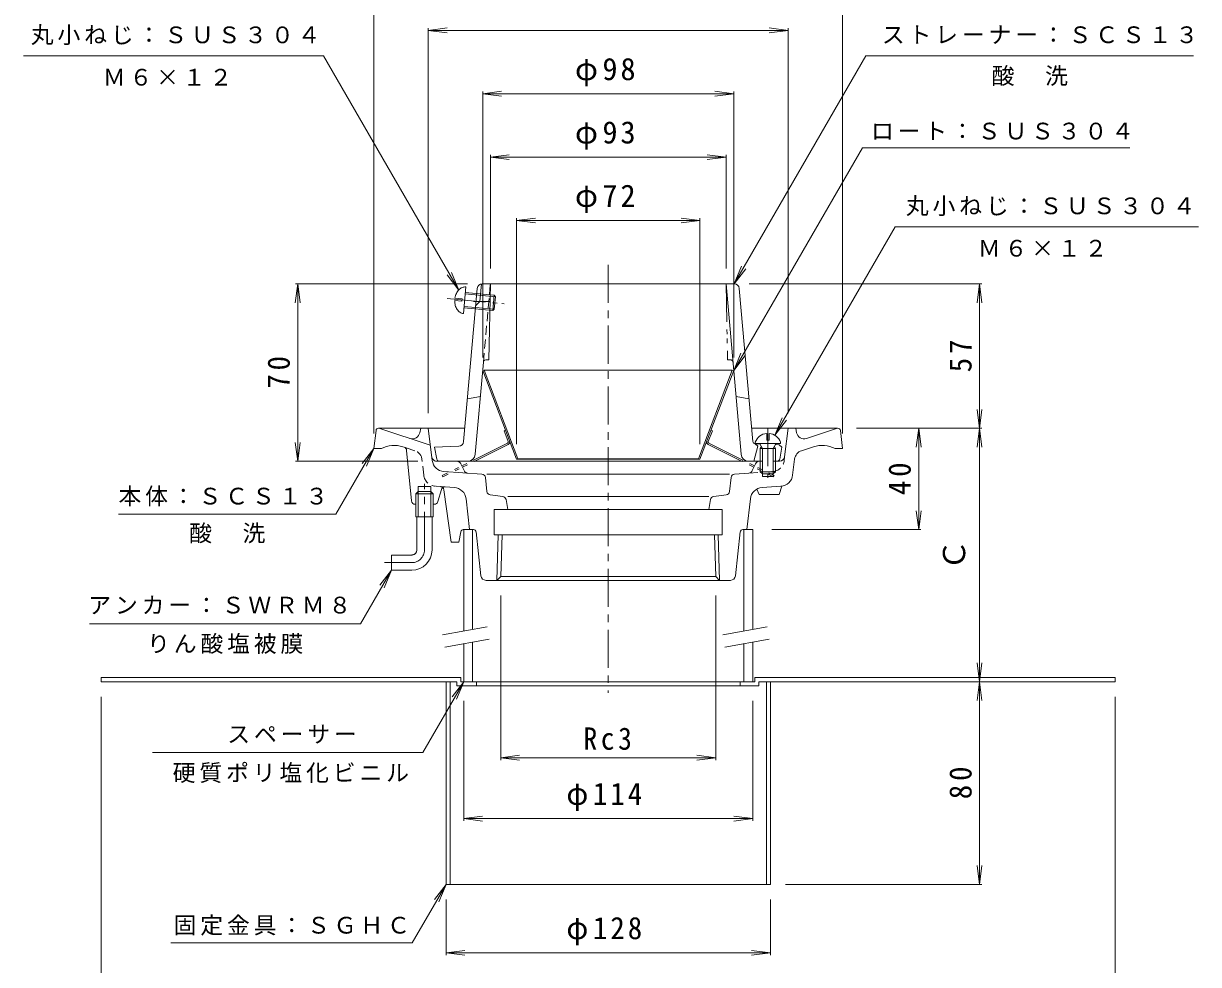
# Model space of a CAD drawing. Units: millimetres, scale not verified. Extents: x -269 to 233, y -508 to 379.
# Drawn here: x -269.2 to 194.4, y -208.7 to 162.6 of the extents above; entities that cross this region are included whole.
import ezdxf
from ezdxf.enums import TextEntityAlignment as Align

# ---------------------------------------------------------------- set-up
doc = ezdxf.new("R2010")
doc.units = ezdxf.units.MM
doc.header["$LTSCALE"] = 3
for name, pattern in [('CHAIN1', [8, 5, -1, 1, -1]), ('DASHED1', [1.8, 1.2, -0.6]), ('DOUBLE_CHAIN1', [8.8, 5, -1, 0.6, -0.6, 0.6, -1]), ('DOUBLE_CHAIN2', [12.8, 9, -1, 0.6, -0.6, 0.6, -1])]:
    doc.linetypes.add(name, pattern=pattern)
for name, color, linetype, lineweight in [('0-0_通り芯', 3, 'Continuous', 9), ('0-2_仕上', 6, 'Continuous', 9), ('0-3_建具', 4, 'Continuous', 9), ('0-4_その他', 7, 'Continuous', 9), ('0-5_寸法', 7, 'Continuous', 9), ('0-6_ハッチ', 2, 'DOUBLE_CHAIN1', 9), ('0-A', 2, 'Continuous', 9)]:
    doc.layers.add(name, color=color, linetype=linetype, lineweight=lineweight)
doc.styles.add('ＭＳ ゴシック', font='')
doc.styles.get('ＭＳ ゴシック').set_extended_font_data('MS Gothic')

msp = doc.modelspace()

# ---------------------------------------------------------------- linework, layer by layer
at = {"layer": '0-0_通り芯', "linetype": 'CHAIN1'}
msp.add_line((-38.5, 67.4), (-38.5, -101.532), dxfattribs=at)
at = {"layer": '0-0_通り芯'}
for p, q in [((-130.109, 2.018), (-131, -5.106)), ((-129.117, 2.894), (-129, 2.894)), ((-108.69, -3.706), (-129, 2.894)), ((-129, 2.894), (-95.124, 2.894)), ((-112.842, 1.17), (-112.5, 2.894)), ((-107.941, -9.802), (-109.5, 2.894)), ((18.123, 2.894), (52, 2.894)), ((31.12, -8.35), (32.5, 2.894)), ((35.842, 1.17), (35.5, 2.894)), ((39.712, -1.099), (51.964, 2.882)), ((53.11, 2.018), (54, -5.106)), ((-119.064, -4.54), (-119.51, -4.396)), ((42.51, -4.396), (37.773, -5.935)), ((-128, -5.106), (-131, -5.106)), ((-118.034, -5.824), (-116.13, -25.749)), ((34.261, -15.585), (35.039, -9.251)), ((51, -5.106), (54, -5.106)), ((19.672, -11.159), (18.305, -13.773)), ((21.11, -10.106), (22.37, -10.106)), ((26.63, -10.106), (29.134, -10.106)), ((-88.352, -15.228), (-103.327, -14.181)), ((-86.352, -22.082), (-86.966, -16.559)), ((-86.352, -15.228), (9.353, -15.228)), ((9.353, -22.082), (9.966, -16.559)), ((11.352, -15.228), (16.979, -14.834)), ((26.63, -15.106), (26.63, -16.106)), ((-113.55, -22.106), (-114.45, -23.006)), ((-114.45, -23.006), (-107.55, -23.006)), ((-114.45, -27.106), (-114.45, -23.006)), ((-113.55, -20.106), (-108.45, -20.106)), ((-113.55, -27.106), (-113.55, -20.106)), ((-108.45, -22.106), (-113.55, -22.106)), ((-108.45, -27.106), (-108.45, -20.106)), ((-108.45, -22.106), (-107.55, -23.006)), ((-107.55, -23.006), (-107.55, -27.106)), ((-104.344, -21.297), (-105.68, -26.037)), ((-100.5, -42.106), (-103.335, -21.391)), ((-102.803, -20.232), (-99.21, -20.483)), ((20.167, -21.08), (21, -23.288)), ((22.21, -20.483), (29.647, -19.963)), ((-114.45, -27.106), (-114.694, -27.106)), ((-107.117, -27.106), (-107.55, -27.106)), ((-94.59, -24.919), (-93.236, -37.106)), ((-80.132, -23.985), (-85.021, -23.407)), ((-78.813, -25.23), (-78.167, -29.106)), ((1.167, -23.985), (-78.167, -23.985)), ((1.813, -25.23), (1.167, -29.106)), ((8.021, -23.407), (3.133, -23.985)), ((17.59, -24.919), (16.236, -37.106)), ((-83.5, -29.106), (6.5, -29.106)), ((6.5, -29.106), (6.5, -39.106)), ((-96.661, -37.91), (-97.5, -42.106)), ((-95.68, -37.106), (-91.616, -37.106)), ((-90.622, -37.996), (-88.698, -55.327)), ((-82.443, -57.106), (-81.88, -39.106)), ((-80.917, -55.627), (-80.4, -39.106)), ((3.917, -55.627), (3.4, -39.106)), ((5.443, -57.106), (4.88, -39.106)), ((13.622, -37.996), (11.698, -55.327)), ((14.616, -37.106), (16.236, -37.106)), ((-100.5, -42.106), (-97.5, -42.106)), ((-82.443, -57.106), (-80.917, -55.627)), ((-80.917, -55.627), (3.917, -55.627)), ((5.443, -57.106), (3.917, -55.627)), ((9.71, -57.106), (-86.633, -57.106))]:
    msp.add_line(p, q, dxfattribs=at)
at = {"layer": '0-0_通り芯', "linetype": 'DASHED1'}
for p, q in [((-114.773, -5.935), (-119.51, -4.396)), ((-111.261, -15.585), (-112.039, -9.251)), ((30.941, -9.802), (31.119, -8.35)), ((16.978, -14.822), (26.326, -14.169)), ((-102.803, -20.232), (-106.647, -19.963))]:
    msp.add_line(p, q, dxfattribs=at)
at = {"layer": '0-0_通り芯', "linetype": 'DOUBLE_CHAIN2'}
for p, q in [((-98.11, -10.106), (-106.134, -10.106)), ((-96.676, -11.168), (-95.196, -14.049))]:
    msp.add_line(p, q, dxfattribs=at)
at = {"layer": '0-0_通り芯', "color": 4}
for p, q in [((-113.55, -22.106), (-114.45, -23.006)), ((-114.45, -23.006), (-107.55, -23.006)), ((-114.45, -32.106), (-114.45, -23.006)), ((-108.45, -22.106), (-113.55, -22.106)), ((-113.55, -32.106), (-113.55, -22.106)), ((-108.45, -22.106), (-107.55, -23.006)), ((-108.45, -22.106), (-108.45, -32.106)), ((-107.55, -23.006), (-107.55, -32.106)), ((-114.45, -32.106), (-107.55, -32.106)), ((-114, -45.106), (-114, -32.106)), ((-108, -45.106), (-108, -32.106)), ((-116, -47.106), (-124, -47.106)), ((-124, -53.106), (-124, -47.106)), ((-116, -53.106), (-124, -53.106))]:
    msp.add_line(p, q, dxfattribs=at)
at = {"layer": '0-0_通り芯', "color": 4, "linetype": 'CHAIN1'}
for p, q in [((-111, -45.106), (-111, -19.074)), ((-126.78, -50.106), (-116, -50.106))]:
    msp.add_line(p, q, dxfattribs=at)
at = {"layer": '0-0_通り芯'}
for points in [[(22.37, -15.106), (22.37, -16.106), (26.63, -16.106)], [(21, -23.288), (29, -23.288), (30, -19.926)], [(-83.5, -29.106), (-83.5, -39.106), (6.5, -39.106)]]:
    msp.add_lwpolyline(points, dxfattribs=at)
for centre, radius, start, end in [((-129.117, 1.894), 1, 90, 172.87463), ((-115.785, 1.754), 3, 251.99986, 348.76921), ((38.785, 1.754), 3, 191.23079, 288.00014), ((52.117, 1.894), 1, 7.12537, 98.84326), ((-122.909, -14.857), 11, 72.00005, 117.56857), ((-119.528, -5.967), 1.5, 5.46072, 71.99918), ((45.909, -14.857), 11, 62.43143, 107.99995), ((29.134, -8.106), 2, 270, 352.99992), ((39.009, -9.739), 4, 107.99991, 173.00011), ((-102.978, -9.193), 5, 186.99902, 266.00024), ((16.873, -13.326), 1.5, 274.00117, 342.67337), ((21.11, -11.606), 1.5, 90, 163.00925), ((-88.457, -16.724), 1.5, 6.33693, 86.00133), ((11.457, -16.724), 1.5, 93.99867, 173.66306), ((29.298, -14.975), 5, 273.99976, 352.99933), ((-102.907, -21.728), 1.5, 86.00067, 163.32822), ((-104.821, -21.595), 1.5, 7.79185, 46.27126), ((-99.559, -25.471), 5, 6.3363, 85.9996), ((-84.862, -21.916), 1.5, 186.33687, 263.88426), ((7.862, -21.916), 1.5, 276.11574, 353.66313), ((22.559, -25.471), 5, 94.00038, 173.66368), ((-114.636, -25.606), 1.5, 185.46068, 270), ((-107.117, -25.606), 1.5, 270, 343.32822), ((-80.292, -25.476), 1.5, 9.46144, 83.88426), ((3.292, -25.476), 1.5, 96.11574, 170.53856), ((-95.68, -38.106), 1, 90, 168.69006), ((-91.616, -38.106), 1, 6.33488, 90), ((14.616, -38.106), 1, 90, 173.66321), ((-86.71, -55.106), 2, 186.33636, 270), ((9.71, -55.106), 2, 270, 353.66364)]:
    msp.add_arc(centre, radius, start, end, dxfattribs=at)
at = {"layer": '0-0_通り芯', "linetype": 'DASHED1'}
for centre, radius, start, end in [((-116.009, -9.739), 4, 6.99989, 72.00009), ((25.978, -9.193), 5, 273.99976, 353.00098), ((-106.298, -14.975), 5, 187.00067, 266.00024), ((-104.821, -21.595), 1.5, 46.27126, 85.99873)]:
    msp.add_arc(centre, radius, start, end, dxfattribs=at)
at = {"layer": '0-0_通り芯', "linetype": 'DOUBLE_CHAIN2'}
for centre, radius, start, end in [((-106.134, -8.106), 2, 187.00008, 270), ((-98.11, -11.606), 1.5, 16.99075, 90), ((-93.867, -13.345), 1.5, 207.90082, 265.99974)]:
    msp.add_arc(centre, radius, start, end, dxfattribs=at)
at = {"layer": '0-0_通り芯', "color": 4}
for radius in [2, 8]:
    msp.add_arc((-116, -45.106), radius, 270, 0, dxfattribs=at)
at = {"layer": '0-0_通り芯', "color": 4, "linetype": 'CHAIN1'}
for radius in [2, 5]:
    msp.add_arc((-116, -45.106), radius, 270, 0, dxfattribs=at)
at = {"layer": '0-2_仕上', "color": 4, "linetype": 'DOUBLE_CHAIN1'}
for p, q in [((-95.64, 48.205), (-94.689, 58.661)), ((-94.938, 55.923), (-82.988, 54.837)), ((-94.893, 56.421), (-83.44, 55.38)), ((-102.035, 54.057), (-79.573, 52.016)), ((-99.076, 53.286), (-96.206, 53.025)), ((-98.985, 54.282), (-96.115, 54.021)), ((-96.206, 53.025), (-96.115, 54.021)), ((-83.983, 49.404), (-83.44, 55.38)), ((-83.44, 55.38), (-82.988, 54.837)), ((-83.44, 49.857), (-82.988, 54.837)), ((-95.436, 50.445), (-83.983, 49.404)), ((-95.391, 50.943), (-83.44, 49.857)), ((-83.983, 49.404), (-83.44, 49.857))]:
    msp.add_line(p, q, dxfattribs=at)
at = {"layer": '0-2_仕上'}
for p, q in [((-95.551, -2.363), (-90.182, 58.071)), ((-88.516, 59.867), (-89.136, 52.894)), ((-88.189, 59.894), (11.19, 59.894)), ((-85, 59.894), (-85.572, 29.894)), ((11.192, 59.894), (-38.5, 59.894)), ((8, 59.894), (13.976, -7.372)), ((13.182, 58.071), (18.543, -2.275)), ((-89.136, 52.894), (-90.775, 51.394)), ((-90.976, -7.372), (-87.746, 28.982)), ((-86.75, 29.894), (-85.572, 29.894)), ((-88.953, 15.394), (-94.047, 14.56)), ((11.954, 15.394), (17.047, 14.56)), ((-97.454, -4.184), (-107, -4.606)), ((-106.149, -9.285), (-107, -4.606)), ((20.5, -4.186), (19, -10.106)), ((21.337, -3.267), (19.495, -3.185)), ((19.5, -3.186), (20.5, -4.186)), ((29, -3.606), (27.51, -3.54)), ((-105.153, -10.106), (21.5, -10.106)), ((28.153, -10.106), (28, -10.106))]:
    msp.add_line(p, q, dxfattribs=at)
at = {"layer": '0-2_仕上', "linetype": 'DASHED1'}
msp.add_line((-87.746, 28.982), (-85, 59.894), dxfattribs=at)
at = {"layer": '0-2_仕上', "linetype": 'DOUBLE_CHAIN1'}
for p in [(8, 59.894), (9.75, 29.894)]:
    msp.add_line(p, (8.572, 29.894), dxfattribs=at)
at = {"layer": '0-2_仕上', "linetype": 'CHAIN1'}
msp.add_line((-84.977, 52.894), (-91.603, 52.894), dxfattribs=at)
at = {"layer": '0-2_仕上', "color": 4}
for p, q in [((24.021, 0.872), (24.021, -1.843)), ((24.979, 0.872), (24.979, -1.843)), ((19.5, -2.606), (19.5, -3.106)), ((19.5, -3.106), (29.5, -3.106)), ((22.37, -5.106), (21.318, -3.234)), ((21.5, -5.106), (21.941, -4.343)), ((24.979, -1.843), (24.021, -1.843)), ((26.63, -5.106), (27.682, -3.234)), ((27.5, -5.106), (27.059, -4.343)), ((29.5, -2.606), (29.5, -3.106)), ((21.5, -5.106), (21.5, -14.236)), ((22.37, -5.106), (22.37, -15.106)), ((26.63, -5.106), (26.63, -15.106)), ((21.5, -14.236), (27.5, -14.236)), ((22.37, -15.106), (21.5, -14.236)), ((22.37, -15.106), (26.63, -15.106)), ((26.63, -15.106), (27.5, -14.236))]:
    msp.add_line(p, q, dxfattribs=at)
at = {"layer": '0-2_仕上', "color": 4, "linetype": 'CHAIN1'}
msp.add_line((24.5, 2.939), (24.5, -16.671), dxfattribs=at)
at = {"layer": '0-2_仕上'}
msp.add_lwpolyline([(29.149, -9.285), (30, -4.606), (29, -3.606)], dxfattribs=at)
at = {"layer": '0-2_仕上', "color": 4}
msp.add_lwpolyline([(21.5, -5.106), (27.5, -5.106), (27.5, -14.236)], dxfattribs=at)
at = {"layer": '0-2_仕上'}
for centre, radius, start, end in [((-88.189, 57.894), 2, 90, 174.92252), ((11.19, 57.894), 2, 5.07744, 89.92964), ((-86.75, 28.894), 1, 90, 174.92256), ((-97.543, -2.186), 2, 272.53473, 354.92252), ((19.539, -2.186), 1, 185.07648, 267.46574), ((-93.964, -7.106), 3, 270, 354.92264), ((16.964, -7.106), 3, 185.07736, 270), ((-105.165, -9.106), 1, 190.3056, 270), ((28.165, -9.106), 1, 270, 349.6944)]:
    msp.add_arc(centre, radius, start, end, dxfattribs=at)
at = {"layer": '0-2_仕上', "linetype": 'DOUBLE_CHAIN1'}
msp.add_arc((9.75, 28.894), 1, 5.07744, 90, dxfattribs=at)
at = {"layer": '0-2_仕上', "color": 4}
for centre, radius, start, end in [((24.5, -4.428), 5.321, 95.16376, 159.98405), ((24.5, -4.428), 5.321, 20.01595, 84.83395), ((21.1, -3.356), 0.25, 29.32918, 90), ((27.9, -3.356), 0.25, 90, 150.67082)]:
    msp.add_arc(centre, radius, start, end, dxfattribs=at)
at = {"layer": '0-2_仕上', "color": 4, "linetype": 'DOUBLE_CHAIN1'}
for start_param, end_param in [(6.2831853, 7.7585936), (1.6661844, 3.1415927)]:
    msp.add_ellipse((-95.165, 53.433), major_axis=(0.475, 5.228), ratio=0.7428, start_param=start_param, end_param=end_param, dxfattribs=at)
at = {"layer": '0-3_建具'}
for p, q in [((-95.5, -77.078), (-95.5, -37.106)), ((-92, -76.461), (-92, -37.106)), ((15, -77.078), (15, -37.106)), ((16.236, -37.106), (18.5, -37.106)), ((18.5, -76.461), (18.5, -37.106)), ((-95.5, -97.106), (-95.5, -82.155)), ((-92, -97.106), (-92, -81.538)), ((15, -97.106), (15, -82.155)), ((18.5, -97.106), (18.5, -81.538)), ((-95.5, -97.106), (18.5, -97.106))]:
    msp.add_line(p, q, dxfattribs=at)
at = {"layer": '0-3_建具', "color": 7}
for p, q in [((-86.327, -75.461), (-103.824, -78.546)), ((24.173, -75.461), (6.676, -78.546)), ((-85.459, -80.385), (-102.956, -83.47)), ((25.041, -80.385), (7.544, -83.47))]:
    msp.add_line(p, q, dxfattribs=at)
at = {"layer": '0-4_その他'}
for p, q in [((-131, 185.794), (-131, 0.894)), ((54, 185.794), (54, 0.894)), ((-109.5, 159.894), (-102.064, 160.873)), ((-109.5, 160.794), (-109.5, 8.894)), ((-109.5, 159.894), (32.5, 159.894)), ((-109.5, 159.894), (-102.064, 158.915)), ((32.5, 159.894), (25.064, 160.873)), ((32.5, 159.894), (25.064, 158.915)), ((32.5, 160.794), (32.5, 8.894)), ((-88, 134.894), (-80.564, 135.873)), ((-88, 135.794), (-88, 30.894)), ((-88, 134.894), (11, 134.894)), ((-88, 134.894), (-80.564, 133.915)), ((11, 134.894), (3.564, 135.873)), ((11, 134.894), (3.564, 133.915)), ((11, 135.794), (11, 30.894)), ((-85, 109.894), (-77.564, 110.873)), ((-85, 110.794), (-85, 65.894)), ((-85, 109.894), (8, 109.894)), ((-85, 109.894), (-77.564, 108.915)), ((8, 109.894), (0.564, 110.873)), ((8, 109.894), (0.564, 108.915)), ((8, 110.794), (8, 65.894)), ((-74.667, 84.894), (-67.231, 85.873)), ((-74.667, 85.794), (-74.667, -3.32)), ((-74.667, 84.894), (-2.333, 84.894)), ((-74.667, 84.894), (-67.231, 83.915)), ((-2.333, 84.894), (-9.769, 85.873)), ((-2.333, 84.894), (-9.769, 83.915)), ((-2.333, 85.794), (-2.333, -3.32)), ((-161, 59.894), (-161.979, 52.458)), ((-94.034, 59.894), (-161.9, 59.894)), ((-161, -10.106), (-161, 59.894)), ((-161, 59.894), (-160.021, 52.458)), ((17.135, 59.894), (108.9, 59.894)), ((108, 59.894), (107.021, 52.458)), ((108, -97.106), (108, 59.894)), ((108, 59.894), (108.979, 52.458)), ((108.979, 10.318), (107.021, -4.554)), ((107.021, 10.318), (108.979, -4.554)), ((59.464, 2.882), (84.9, 2.882)), ((59.464, 2.882), (108.9, 2.882)), ((84, 2.882), (83.021, -4.554)), ((84, -37.106), (84, 2.882)), ((84, 2.882), (84.979, -4.554)), ((-161, -10.106), (-161.979, -2.67)), ((-161, -10.106), (-160.021, -2.67)), ((-113.634, -10.106), (-161.9, -10.106)), ((84, -37.106), (83.021, -29.67)), ((84, -37.106), (84.979, -29.67)), ((26, -37.106), (84.9, -37.106)), ((-80.917, -63.127), (-80.917, -128.006)), ((3.917, -63.127), (3.917, -128.006)), ((108, -97.106), (107.021, -89.67)), ((108, -97.106), (108.979, -89.67)), ((26, -97.106), (108.9, -97.106)), ((108, -97.106), (107.021, -104.542)), ((108, -177.106), (108, -97.106)), ((108, -97.106), (108.979, -104.542)), ((-238.5, -237.235), (-238.5, -103.106)), ((-95.5, -104.606), (-95.5, -152.006)), ((18.5, -104.606), (18.5, -152.006)), ((161.5, -237.235), (161.5, -103.106)), ((-80.917, -127.106), (-73.481, -126.127)), ((-80.917, -127.106), (3.917, -127.106)), ((-80.917, -127.106), (-73.481, -128.085)), ((3.917, -127.106), (-3.519, -126.127)), ((3.917, -127.106), (-3.519, -128.085)), ((-95.5, -151.106), (-88.064, -150.127)), ((-95.5, -151.106), (18.5, -151.106)), ((-95.5, -151.106), (-88.064, -152.085)), ((18.5, -151.106), (11.064, -150.127)), ((18.5, -151.106), (11.064, -152.085)), ((108, -177.106), (107.021, -169.67)), ((108, -177.106), (108.979, -169.67)), ((108.9, -177.106), (31.5, -177.106)), ((-102.5, -205.001), (-102.5, -183.106)), ((25.5, -205.001), (25.5, -183.106)), ((-102.5, -204.101), (-95.064, -203.122)), ((25.5, -204.101), (18.064, -203.122)), ((-102.5, -204.101), (25.5, -204.101)), ((-102.5, -204.101), (-95.064, -205.08)), ((25.5, -204.101), (18.064, -205.08))]:
    msp.add_line(p, q, dxfattribs=at)
at = {"layer": '0-5_寸法'}
for p, q in [((11, 25.68), (61.769, 113.615)), ((61.769, 113.615), (167.269, 113.615)), ((11.19, 59.894), (14.06, 66.823)), ((11.19, 59.894), (15.755, 65.844)), ((-97.494, 57.468), (-102.06, 63.418)), ((-97.494, 57.468), (-100.364, 64.397)), ((11, 25.68), (13.87, 32.609)), ((11, 25.68), (15.566, 31.63)), ((27.212, 0.151), (30.082, 7.08)), ((27.212, 0.151), (31.778, 6.101)), ((-131, -5.106), (-145.923, -30.954)), ((-131, -5.106), (-135.566, -11.056)), ((-131, -5.106), (-133.87, -12.035)), ((-145.923, -30.954), (-231.721, -30.954)), ((-124, -53.106), (-136.22, -74.272)), ((-124, -53.106), (-128.566, -59.056)), ((-124, -53.106), (-126.87, -60.035)), ((-136.22, -74.272), (-243.159, -74.272)), ((-95.5, -97.106), (-111.666, -125.106)), ((-95.5, -97.106), (-100.066, -103.056)), ((-95.5, -97.106), (-98.37, -104.035)), ((-111.666, -125.106), (-218.258, -125.106)), ((-102.5, -177.106), (-115.832, -200.198)), ((-102.5, -177.106), (-107.066, -183.056)), ((-102.5, -177.106), (-105.37, -184.035)), ((-115.832, -200.198), (-211.135, -200.198))]:
    msp.add_line(p, q, dxfattribs=at)
for points in [[(-97.494, 57.468), (-150.856, 149.894), (-269.207, 149.894)], [(11.19, 59.894), (63.151, 149.894), (192.471, 149.894)], [(27.212, 0.151), (74.703, 82.408), (194.403, 82.408)]]:
    msp.add_lwpolyline(points, dxfattribs=at)
at = {"layer": '0-6_ハッチ', "linetype": 'Continuous'}
for p, q in [((-87.439, 25.894), (-88, 25.68)), ((-74.667, -9.32), (-88, 25.68)), ((-87.439, 25.894), (10.439, 25.894)), ((-74.106, -9.106), (-87.439, 25.894)), ((-2.894, -9.106), (10.439, 25.894)), ((-2.333, -9.32), (11, 25.68)), ((10.439, 25.894), (11, 25.68)), ((-74.106, -9.106), (-74.667, -9.32)), ((-2.894, -9.106), (-74.106, -9.106)), ((-2.894, -9.106), (-2.333, -9.32)), ((-74.667, -9.32), (-2.333, -9.32))]:
    msp.add_line(p, q, dxfattribs=at)
at = {"layer": '0-6_ハッチ'}
for p, q in [((-79.599, 1.943), (-79.039, 2.157)), ((-77.981, -2.306), (-79.599, 1.943)), ((0.981, -2.306), (2.599, 1.943)), ((2.599, 1.943), (2.039, 2.157)), ((-78.225, -2.932), (-104.017, -15.783)), ((-77.957, -3.469), (-103.749, -16.32)), ((0.957, -3.469), (26.75, -16.32)), ((1.225, -2.932), (27.017, -15.783)), ((-103.749, -16.32), (-104.017, -15.783)), ((26.75, -16.32), (27.017, -15.783))]:
    msp.add_line(p, q, dxfattribs=at)
for centre, radius, start, end in [((-78.448, -2.484), 0.5, 296.48569, 20.85361), ((-78.448, -2.484), 1.1, 296.48569, 20.85361), ((1.448, -2.484), 1.1, 159.14639, 243.51431), ((1.448, -2.484), 0.5, 159.14639, 243.51431)]:
    msp.add_arc(centre, radius, start, end, dxfattribs=at)
at = {"layer": '0-A'}
for p, q in [((-96.659, -95.506), (-238.5, -95.506)), ((-238.5, -95.506), (-238.5, -97.106)), ((-98.259, -97.106), (-238.5, -97.106)), ((-100.9, -97.106), (-100.9, -177.106)), ((-98.259, -97.106), (-98.259, -98.706)), ((-96.659, -95.506), (-96.659, -97.106)), ((-90.5, -97.106), (-96.659, -97.106)), ((-90.5, -97.106), (-90.5, -98.706)), ((13.5, -97.106), (13.5, -98.706)), ((13.5, -97.106), (19.341, -97.106)), ((19.341, -95.506), (19.341, -97.106)), ((19.341, -95.506), (161.5, -95.506)), ((20.941, -97.106), (20.941, -98.706)), ((20.941, -97.106), (161.5, -97.106)), ((23.9, -97.106), (23.9, -177.106)), ((25.5, -97.106), (25.5, -177.106)), ((161.5, -95.506), (161.5, -97.106)), ((-38.5, -98.706), (-98.259, -98.706)), ((-38.5, -98.706), (20.941, -98.706))]:
    msp.add_line(p, q, dxfattribs=at)
msp.add_lwpolyline([(-102.5, -97.106), (-102.5, -177.106), (25.5, -177.106)], dxfattribs=at)

# ---------------------------------------------------------------- texts
at = {"layer": '0-4_その他', "color": 2, "style": 'ＭＳ ゴシック'}
msp.add_text('Ｃ', height=8.798, rotation=90, dxfattribs=at).set_placement((105, -53.112), align=Align.BOTTOM_LEFT)
at = {"layer": '0-4_その他', "color": 2, "char_height": 8.798, "attachment_point": 7, "style": 'ＭＳ ゴシック'}
for s, insert in [('\\T1.19;φ98', (-51.625, 137.894)), ('\\T1.19;φ93', (-51.625, 112.894)), ('\\T1.19;φ72', (-51.625, 87.894)), ('\\T1.27;\\W0.9;Rc3', (-48.25, -124.106)), ('\\T1.21;\\W0.95;φ114', (-55, -148.106)), ('\\T1.21;\\W0.95;φ128', (-55, -201.101))]:
    msp.add_mtext(s, dxfattribs=dict(at, insert=insert))
at = {"layer": '0-4_その他', "color": 2, "char_height": 8.798, "attachment_point": 7, "rotation": 90, "style": 'ＭＳ ゴシック'}
for s, insert in [('\\T1.27;\\W0.95;57', (105, 25.013)), ('\\T1.27;\\W0.95;70', (-164, 18.519)), ('\\T1.27;\\W0.95;40', (81, -23.487)), ('\\T1.27;\\W0.95;80', (105, -143.481))]:
    msp.add_mtext(s, dxfattribs=dict(at, insert=insert))
at = {"layer": '0-5_寸法', "char_height": 6.598, "attachment_point": 7, "style": 'ＭＳ ゴシック'}
for s, insert in [('\\T1.17;丸小ねじ：ＳＵＳ３０４', (-266.319, 154.119)), ('\\T1.17;ストレーナー：ＳＣＳ１３', (69.459, 154.556)), ('\\T1.17;Ｍ６×１２', (-237.927, 138.03)), ('\\T1.17;酸\u3000洗', (112.811, 137.994)), ('\\T1.17;ロート：ＳＵＳ３０４', (65.166, 116.627)), ('\\T1.17;丸小ねじ：ＳＵＳ３０４', (78.94, 86.634)), ('\\T1.17;Ｍ６×１２', (107.333, 70.545)), ('\\T1.17;本体：ＳＣＳ１３', (-231.721, -27.889)), ('\\T1.17;酸\u3000洗', (-203.822, -42.516)), ('\\T1.17;アンカー：ＳＷＲＭ８', (-243.652, -70.515)), ('\\T1.17;りん酸塩被膜', (-220.44, -86.151)), ('\\T1.17;スペーサー', (-188.811, -121.535)), ('\\T1.17;硬質ポリ塩化ビニル', (-210.347, -137.082)), ('\\T1.17;固定金具：ＳＧＨＣ', (-209.989, -197.27))]:
    msp.add_mtext(s, dxfattribs=dict(at, insert=insert))

doc.saveas('drawing.dxf')
